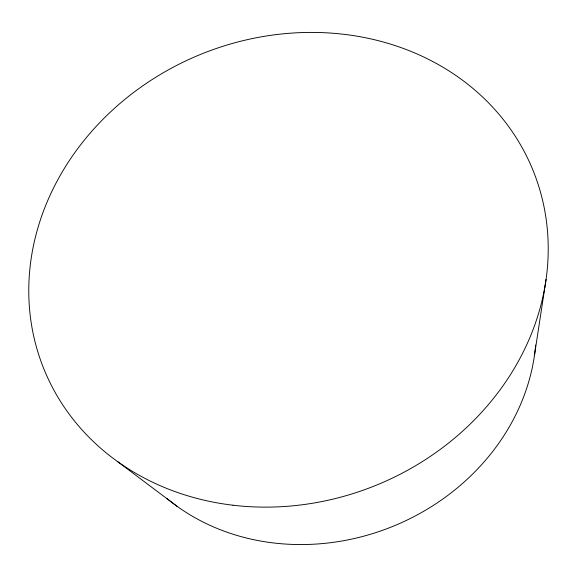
<?xml version="1.0" encoding="UTF-8"?>
<svg xmlns="http://www.w3.org/2000/svg" width="577" height="577" viewBox="0 0 577 577"><rect width="100%" height="100%" fill="white"/><g stroke="black" fill="none" stroke-linecap="round" stroke-linejoin="round"><path stroke-width="0.87" d="M534.547 354.797L546.058 279.419M117.621 461.607L177.521 506.628M535.658 345.096A219.967 193.858 -22.2 0 1 394.726 525.611A219.967 193.858 -22.2 0 1 166.941 498.478M233.007 505.221A263.956 232.625 -22.2 0 0 535.975 178.069A263.956 232.625 -22.2 0 0 96.518 126.031A263.956 232.625 -22.2 0 0 233.007 505.221"/></g></svg>
